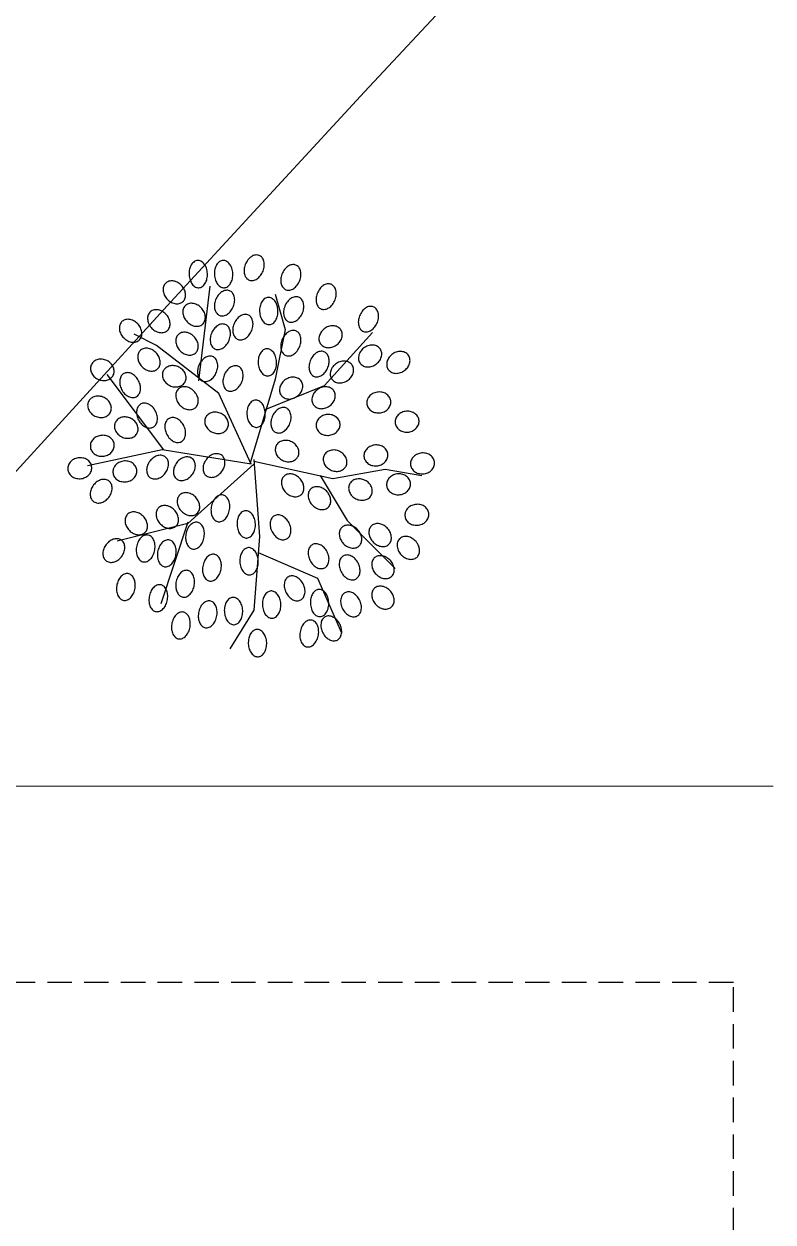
# Model space of a CAD drawing. Header units: inches. Extents: x 203 to 1065, y -1127 to 921.
# Drawn here: x 925.69 to 933.33, y 339.08 to 351.3 of the extents above; entities that cross this region are included whole.
import ezdxf

# ---------------------------------------------------------------- set-up
doc = ezdxf.new("R2010")
doc.units = ezdxf.units.IN
doc.header["$MEASUREMENT"] = 0
doc.linetypes.add('DASHED2', pattern=[0.375, 0.25, -0.125])
doc.layers.add('CURVAS', color=32, linetype='Continuous')
doc.layers.add('Vegetación', color=102, linetype='Continuous')
doc.layers.add('Limite terrenos', color=2, linetype='DASHED2', transparency=0.4)

# ---------------------------------------------------------------- blocks, each defined once
blk = doc.blocks.new('RB31')
for points in [[(-0.1644, 0.4265, 0.124565), (-0.1555, 0.4293, 0.105746), (-0.1475, 0.437, 0.086824), (-0.1428, 0.4474, 0.076963), (-0.1416, 0.4602, 0.076963), (-0.1443, 0.4728, 0.086824), (-0.1502, 0.4826, 0.105746), (-0.159, 0.4892, 0.124565), (-0.1682, 0.491, 0.124565), (-0.1772, 0.4882, 0.105746), (-0.1851, 0.4805, 0.086824), (-0.1898, 0.4701, 0.076963), (-0.191, 0.4573, 0.076963), (-0.1883, 0.4447, 0.086824), (-0.1825, 0.4349, 0.105746), (-0.1737, 0.4282, 0.124565)], [(-0.0961, 0.4265, 0.124565), (-0.0871, 0.4293, 0.105746), (-0.0792, 0.437, 0.086824), (-0.0745, 0.4474, 0.076963), (-0.0733, 0.4602, 0.076963), (-0.076, 0.4728, 0.086824), (-0.0818, 0.4826, 0.105746), (-0.0906, 0.4892, 0.124565), (-0.0999, 0.491, 0.124565), (-0.1088, 0.4882, 0.105746), (-0.1168, 0.4805, 0.086824), (-0.1215, 0.4701, 0.076963), (-0.1227, 0.4573, 0.076963), (-0.12, 0.4447, 0.086824), (-0.1141, 0.4349, 0.105746), (-0.1053, 0.4282, 0.124565)], [(-0.0332, 0.4465, 0.124565), (-0.0243, 0.4435, 0.105746), (-0.0134, 0.445, 0.086824), (-0.0035, 0.4507, 0.076963), (0.0051, 0.4604, 0.076963), (0.0103, 0.4721, 0.086824), (0.0113, 0.4835, 0.105746), (0.0081, 0.4941, 0.124565), (0.0016, 0.5009, 0.124565), (-0.0073, 0.5039, 0.105746), (-0.0182, 0.5024, 0.086824), (-0.0281, 0.4967, 0.076963), (-0.0366, 0.4871, 0.076963), (-0.0419, 0.4753, 0.086824), (-0.0429, 0.4639, 0.105746), (-0.0397, 0.4534, 0.124565)], [(0.0655, 0.4237, 0.124565), (0.0744, 0.4207, 0.105746), (0.0853, 0.4222, 0.086824), (0.0952, 0.4279, 0.076963), (0.1038, 0.4376, 0.076963), (0.109, 0.4494, 0.086824), (0.11, 0.4607, 0.105746), (0.1068, 0.4713, 0.124565), (0.1003, 0.4782, 0.124565), (0.0914, 0.4811, 0.105746), (0.0805, 0.4796, 0.086824), (0.0706, 0.4739, 0.076963), (0.0621, 0.4643, 0.076963), (0.0569, 0.4525, 0.086824), (0.0558, 0.4411, 0.105746), (0.059, 0.4306, 0.124565)], [(-0.2034, 0.3982, 0.124565), (-0.2004, 0.4072, 0.105746), (-0.2019, 0.4181, 0.086824), (-0.2076, 0.428, 0.076963), (-0.2173, 0.4365, 0.076963), (-0.229, 0.4417, 0.086824), (-0.2404, 0.4427, 0.105746), (-0.251, 0.4395, 0.124565), (-0.2578, 0.4331, 0.124565), (-0.2608, 0.4242, 0.105746), (-0.2593, 0.4132, 0.086824), (-0.2536, 0.4033, 0.076963), (-0.244, 0.3948, 0.076963), (-0.2322, 0.3896, 0.086824), (-0.2208, 0.3886, 0.105746), (-0.2103, 0.3918, 0.124565)], [(0.1604, 0.3781, 0.124565), (0.1693, 0.3752, 0.105746), (0.1802, 0.3767, 0.086824), (0.1901, 0.3824, 0.076963), (0.1987, 0.392, 0.076963), (0.2039, 0.4038, 0.086824), (0.2049, 0.4152, 0.105746), (0.2017, 0.4257, 0.124565), (0.1952, 0.4326, 0.124565), (0.1863, 0.4356, 0.105746), (0.1754, 0.4341, 0.086824), (0.1655, 0.4284, 0.076963), (0.157, 0.4187, 0.076963), (0.1518, 0.4069, 0.086824), (0.1507, 0.3956, 0.105746), (0.1539, 0.385, 0.124565)], [(-0.1129, 0.3629, 0.124565), (-0.104, 0.36, 0.105746), (-0.0931, 0.3615, 0.086824), (-0.0832, 0.3672, 0.076963), (-0.0747, 0.3768, 0.076963), (-0.0695, 0.3886, 0.086824), (-0.0684, 0.4, 0.105746), (-0.0717, 0.4105, 0.124565), (-0.0781, 0.4174, 0.124565), (-0.087, 0.4204, 0.105746), (-0.0979, 0.4189, 0.086824), (-0.1079, 0.4132, 0.076963), (-0.1164, 0.4035, 0.076963), (-0.1216, 0.3917, 0.086824), (-0.1226, 0.3804, 0.105746), (-0.1194, 0.3698, 0.124565)], [(0.0254, 0.3391, 0.124565), (0.0344, 0.342, 0.105746), (0.0423, 0.3496, 0.086824), (0.047, 0.36, 0.076963), (0.0482, 0.3728, 0.076963), (0.0455, 0.3854, 0.086824), (0.0396, 0.3952, 0.105746), (0.0308, 0.4019, 0.124565), (0.0216, 0.4037, 0.124565), (0.0126, 0.4008, 0.105746), (0.0047, 0.3932, 0.086824), (0, 0.3827, 0.076963), (-0.0012, 0.3699, 0.076963), (0.0015, 0.3573, 0.086824), (0.0074, 0.3475, 0.105746), (0.0162, 0.3409, 0.124565)], [(0.0731, 0.3478, 0.124565), (0.082, 0.3448, 0.105746), (0.0929, 0.3463, 0.086824), (0.1028, 0.352, 0.076963), (0.1113, 0.3616, 0.076963), (0.1166, 0.3734, 0.086824), (0.1176, 0.3848, 0.105746), (0.1144, 0.3953, 0.124565), (0.1079, 0.4022, 0.124565), (0.099, 0.4052, 0.105746), (0.0881, 0.4037, 0.086824), (0.0782, 0.398, 0.076963), (0.0696, 0.3883, 0.076963), (0.0644, 0.3766, 0.086824), (0.0634, 0.3652, 0.105746), (0.0666, 0.3546, 0.124565)], [(-0.2452, 0.3299, 0.124565), (-0.2422, 0.3388, 0.105746), (-0.2437, 0.3497, 0.086824), (-0.2494, 0.3596, 0.076963), (-0.259, 0.3682, 0.076963), (-0.2708, 0.3734, 0.086824), (-0.2822, 0.3744, 0.105746), (-0.2927, 0.3712, 0.124565), (-0.2996, 0.3647, 0.124565), (-0.3026, 0.3558, 0.105746), (-0.3011, 0.3449, 0.086824), (-0.2954, 0.335, 0.076963), (-0.2857, 0.3264, 0.076963), (-0.274, 0.3212, 0.086824), (-0.2626, 0.3202, 0.105746), (-0.252, 0.3234, 0.124565)], [(-0.1503, 0.3451, 0.124565), (-0.1473, 0.354, 0.105746), (-0.1488, 0.3649, 0.086824), (-0.1545, 0.3748, 0.076963), (-0.1641, 0.3833, 0.076963), (-0.1759, 0.3885, 0.086824), (-0.1873, 0.3896, 0.105746), (-0.1978, 0.3864, 0.124565), (-0.2047, 0.3799, 0.124565), (-0.2077, 0.371, 0.105746), (-0.2062, 0.3601, 0.086824), (-0.2005, 0.3502, 0.076963), (-0.1908, 0.3416, 0.076963), (-0.1791, 0.3364, 0.086824), (-0.1677, 0.3354, 0.105746), (-0.1571, 0.3386, 0.124565)], [(0.2743, 0.325, 0.124565), (0.2832, 0.322, 0.105746), (0.2941, 0.3235, 0.086824), (0.304, 0.3292, 0.076963), (0.3126, 0.3388, 0.076963), (0.3178, 0.3506, 0.086824), (0.3188, 0.362, 0.105746), (0.3156, 0.3725, 0.124565), (0.3091, 0.3794, 0.124565), (0.3002, 0.3824, 0.105746), (0.2893, 0.3809, 0.086824), (0.2794, 0.3752, 0.076963), (0.2708, 0.3655, 0.076963), (0.2656, 0.3538, 0.086824), (0.2646, 0.3424, 0.105746), (0.2678, 0.3318, 0.124565)], [(-0.3211, 0.3071, 0.124565), (-0.3181, 0.316, 0.105746), (-0.3196, 0.3269, 0.086824), (-0.3253, 0.3368, 0.076963), (-0.335, 0.3454, 0.076963), (-0.3467, 0.3506, 0.086824), (-0.3581, 0.3516, 0.105746), (-0.3687, 0.3484, 0.124565), (-0.3755, 0.3419, 0.124565), (-0.3785, 0.333, 0.105746), (-0.377, 0.3221, 0.086824), (-0.3713, 0.3122, 0.076963), (-0.3617, 0.3037, 0.076963), (-0.3499, 0.2985, 0.086824), (-0.3385, 0.2974, 0.105746), (-0.3279, 0.3006, 0.124565)], [(-0.1243, 0.2832, 0.124565), (-0.1154, 0.2802, 0.105746), (-0.1045, 0.2817, 0.086824), (-0.0946, 0.2874, 0.076963), (-0.0861, 0.2971, 0.076963), (-0.0809, 0.3088, 0.086824), (-0.0798, 0.3202, 0.105746), (-0.083, 0.3308, 0.124565), (-0.0895, 0.3376, 0.124565), (-0.0984, 0.3406, 0.105746), (-0.1093, 0.3391, 0.086824), (-0.1192, 0.3334, 0.076963), (-0.1278, 0.3238, 0.076963), (-0.133, 0.312, 0.086824), (-0.134, 0.3006, 0.105746), (-0.1308, 0.29, 0.124565)], [(-0.0636, 0.306, 0.124565), (-0.0547, 0.303, 0.105746), (-0.0437, 0.3045, 0.086824), (-0.0338, 0.3102, 0.076963), (-0.0253, 0.3198, 0.076963), (-0.0201, 0.3316, 0.086824), (-0.0191, 0.343, 0.105746), (-0.0223, 0.3536, 0.124565), (-0.0287, 0.3604, 0.124565), (-0.0377, 0.3634, 0.105746), (-0.0486, 0.3619, 0.086824), (-0.0585, 0.3562, 0.076963), (-0.067, 0.3465, 0.076963), (-0.0722, 0.3348, 0.086824), (-0.0732, 0.3234, 0.105746), (-0.07, 0.3128, 0.124565)], [(-0.1692, 0.2767, 0.124565), (-0.1663, 0.2856, 0.105746), (-0.1678, 0.2965, 0.086824), (-0.1735, 0.3065, 0.076963), (-0.1831, 0.315, 0.076963), (-0.1949, 0.3202, 0.086824), (-0.2063, 0.3212, 0.105746), (-0.2168, 0.318, 0.124565), (-0.2237, 0.3116, 0.124565), (-0.2267, 0.3026, 0.105746), (-0.2251, 0.2917, 0.086824), (-0.2195, 0.2818, 0.076963), (-0.2098, 0.2733, 0.076963), (-0.198, 0.2681, 0.086824), (-0.1867, 0.2671, 0.105746), (-0.1761, 0.2703, 0.124565)], [(0.0655, 0.268, 0.124565), (0.0744, 0.265, 0.105746), (0.0853, 0.2665, 0.086824), (0.0952, 0.2722, 0.076963), (0.1038, 0.2819, 0.076963), (0.109, 0.2936, 0.086824), (0.11, 0.305, 0.105746), (0.1068, 0.3156, 0.124565), (0.1003, 0.3224, 0.124565), (0.0914, 0.3254, 0.105746), (0.0805, 0.3239, 0.086824), (0.0706, 0.3182, 0.076963), (0.0621, 0.3086, 0.076963), (0.0569, 0.2968, 0.086824), (0.0558, 0.2854, 0.105746), (0.059, 0.2749, 0.124565)], [(0.1598, 0.2988, 0.124565), (0.1653, 0.2911, 0.105746), (0.175, 0.2859, 0.086824), (0.1864, 0.2847, 0.076963), (0.1989, 0.2875, 0.076963), (0.2101, 0.2939, 0.086824), (0.2176, 0.3026, 0.105746), (0.2212, 0.313, 0.124565), (0.22, 0.3223, 0.124565), (0.2146, 0.33, 0.105746), (0.2048, 0.3352, 0.086824), (0.1935, 0.3364, 0.076963), (0.1809, 0.3336, 0.076963), (0.1698, 0.3271, 0.086824), (0.1623, 0.3185, 0.105746), (0.1586, 0.3081, 0.124565)], [(0.2661, 0.2532, 0.124565), (0.2716, 0.2455, 0.105746), (0.2813, 0.2403, 0.086824), (0.2927, 0.2391, 0.076963), (0.3052, 0.2419, 0.076963), (0.3164, 0.2484, 0.086824), (0.3239, 0.257, 0.105746), (0.3275, 0.2674, 0.124565), (0.3263, 0.2767, 0.124565), (0.3208, 0.2844, 0.105746), (0.3111, 0.2896, 0.086824), (0.2998, 0.2908, 0.076963), (0.2872, 0.288, 0.076963), (0.2761, 0.2815, 0.086824), (0.2686, 0.2729, 0.105746), (0.2649, 0.2625, 0.124565)], [(-0.3932, 0.2239, 0.124565), (-0.3931, 0.2333, 0.105746), (-0.3979, 0.2432, 0.086824), (-0.4064, 0.2509, 0.076963), (-0.4182, 0.256, 0.076963), (-0.431, 0.2573, 0.086824), (-0.4422, 0.2548, 0.105746), (-0.4512, 0.2485, 0.124565), (-0.4557, 0.2402, 0.124565), (-0.4558, 0.2308, 0.105746), (-0.451, 0.2209, 0.086824), (-0.4425, 0.2132, 0.076963), (-0.4307, 0.2081, 0.076963), (-0.4179, 0.2068, 0.086824), (-0.4068, 0.2094, 0.105746), (-0.3977, 0.2157, 0.124565)], [(-0.2717, 0.2387, 0.124565), (-0.2688, 0.2476, 0.105746), (-0.2703, 0.2586, 0.086824), (-0.276, 0.2685, 0.076963), (-0.2856, 0.277, 0.076963), (-0.2974, 0.2822, 0.086824), (-0.3088, 0.2832, 0.105746), (-0.3193, 0.28, 0.124565), (-0.3262, 0.2736, 0.124565), (-0.3292, 0.2647, 0.105746), (-0.3276, 0.2537, 0.086824), (-0.322, 0.2438, 0.076963), (-0.3123, 0.2353, 0.076963), (-0.3005, 0.2301, 0.086824), (-0.2891, 0.2291, 0.105746), (-0.2786, 0.2323, 0.124565)], [(-0.1585, 0.2072, 0.124565), (-0.1496, 0.2043, 0.105746), (-0.1387, 0.2058, 0.086824), (-0.1287, 0.2114, 0.076963), (-0.1202, 0.2211, 0.076963), (-0.115, 0.2329, 0.086824), (-0.114, 0.2443, 0.105746), (-0.1172, 0.2548, 0.124565), (-0.1236, 0.2617, 0.124565), (-0.1326, 0.2646, 0.105746), (-0.1435, 0.2631, 0.086824), (-0.1534, 0.2574, 0.076963), (-0.1619, 0.2478, 0.076963), (-0.1671, 0.236, 0.086824), (-0.1681, 0.2246, 0.105746), (-0.1649, 0.2141, 0.124565)], [(0.0216, 0.2176, 0.124565), (0.0306, 0.2204, 0.105746), (0.0385, 0.2281, 0.086824), (0.0432, 0.2385, 0.076963), (0.0444, 0.2513, 0.076963), (0.0417, 0.2639, 0.086824), (0.0358, 0.2737, 0.105746), (0.027, 0.2803, 0.124565), (0.0178, 0.2821, 0.124565), (0.0088, 0.2793, 0.105746), (0.0009, 0.2716, 0.086824), (-0.0038, 0.2612, 0.076963), (-0.005, 0.2484, 0.076963), (-0.0023, 0.2358, 0.086824), (0.0036, 0.226, 0.105746), (0.0124, 0.2193, 0.124565)], [(0.1414, 0.2186, 0.124565), (0.1503, 0.2156, 0.105746), (0.1612, 0.2171, 0.086824), (0.1712, 0.2228, 0.076963), (0.1797, 0.2325, 0.076963), (0.1849, 0.2443, 0.086824), (0.1859, 0.2556, 0.105746), (0.1827, 0.2662, 0.124565), (0.1763, 0.2731, 0.124565), (0.1673, 0.276, 0.105746), (0.1564, 0.2745, 0.086824), (0.1465, 0.2688, 0.076963), (0.138, 0.2592, 0.076963), (0.1328, 0.2474, 0.086824), (0.1318, 0.236, 0.105746), (0.135, 0.2255, 0.124565)], [(0.342, 0.238, 0.124565), (0.3475, 0.2303, 0.105746), (0.3572, 0.2251, 0.086824), (0.3686, 0.2239, 0.076963), (0.3812, 0.2267, 0.076963), (0.3923, 0.2332, 0.086824), (0.3998, 0.2418, 0.105746), (0.4034, 0.2522, 0.124565), (0.4022, 0.2615, 0.124565), (0.3968, 0.2692, 0.105746), (0.387, 0.2744, 0.086824), (0.3757, 0.2756, 0.076963), (0.3631, 0.2728, 0.076963), (0.352, 0.2663, 0.086824), (0.3445, 0.2577, 0.105746), (0.3409, 0.2473, 0.124565)], [(-0.1996, 0.2087, 0.124565), (-0.1995, 0.2181, 0.105746), (-0.2043, 0.228, 0.086824), (-0.2128, 0.2357, 0.076963), (-0.2246, 0.2408, 0.076963), (-0.2374, 0.2421, 0.086824), (-0.2485, 0.2396, 0.105746), (-0.2576, 0.2333, 0.124565), (-0.2621, 0.225, 0.124565), (-0.2622, 0.2156, 0.105746), (-0.2574, 0.2057, 0.086824), (-0.2489, 0.198, 0.076963), (-0.2371, 0.1929, 0.076963), (-0.2243, 0.1916, 0.086824), (-0.2132, 0.1942, 0.105746), (-0.2041, 0.2005, 0.124565)], [(-0.0902, 0.1844, 0.124565), (-0.0812, 0.1815, 0.105746), (-0.0703, 0.183, 0.086824), (-0.0604, 0.1887, 0.076963), (-0.0519, 0.1983, 0.076963), (-0.0467, 0.2101, 0.086824), (-0.0457, 0.2215, 0.105746), (-0.0489, 0.232, 0.124565), (-0.0553, 0.2389, 0.124565), (-0.0642, 0.2419, 0.105746), (-0.0752, 0.2403, 0.086824), (-0.0851, 0.2347, 0.076963), (-0.0936, 0.225, 0.076963), (-0.0988, 0.2132, 0.086824), (-0.0998, 0.2018, 0.105746), (-0.0966, 0.1913, 0.124565)], [(0.1902, 0.2152, 0.124565), (0.1957, 0.2075, 0.105746), (0.2054, 0.2023, 0.086824), (0.2167, 0.2011, 0.076963), (0.2293, 0.2039, 0.076963), (0.2404, 0.2104, 0.086824), (0.248, 0.219, 0.105746), (0.2516, 0.2294, 0.124565), (0.2504, 0.2387, 0.124565), (0.2449, 0.2464, 0.105746), (0.2352, 0.2516, 0.086824), (0.2238, 0.2528, 0.076963), (0.2113, 0.25, 0.076963), (0.2001, 0.2436, 0.086824), (0.1926, 0.2349, 0.105746), (0.189, 0.2245, 0.124565)], [(-0.3292, 0.171, 0.124565), (-0.3236, 0.1786, 0.105746), (-0.3217, 0.1895, 0.086824), (-0.324, 0.2007, 0.076963), (-0.3306, 0.2117, 0.076963), (-0.3402, 0.2203, 0.086824), (-0.3507, 0.2248, 0.105746), (-0.3617, 0.225, 0.124565), (-0.3702, 0.221, 0.124565), (-0.3758, 0.2135, 0.105746), (-0.3778, 0.2026, 0.086824), (-0.3754, 0.1914, 0.076963), (-0.3689, 0.1803, 0.076963), (-0.3593, 0.1717, 0.086824), (-0.3488, 0.1673, 0.105746), (-0.3377, 0.167, 0.124565)], [(0.0535, 0.1772, 0.124565), (0.059, 0.1696, 0.105746), (0.0687, 0.1644, 0.086824), (0.0801, 0.1631, 0.076963), (0.0926, 0.1659, 0.076963), (0.1038, 0.1724, 0.086824), (0.1113, 0.181, 0.105746), (0.1149, 0.1914, 0.124565), (0.1137, 0.2008, 0.124565), (0.1083, 0.2084, 0.105746), (0.0985, 0.2136, 0.086824), (0.0872, 0.2148, 0.076963), (0.0746, 0.212, 0.076963), (0.0635, 0.2056, 0.086824), (0.056, 0.197, 0.105746), (0.0524, 0.1865, 0.124565)], [(-0.1692, 0.1476, 0.124565), (-0.1663, 0.1565, 0.105746), (-0.1678, 0.1674, 0.086824), (-0.1735, 0.1773, 0.076963), (-0.1831, 0.1858, 0.076963), (-0.1949, 0.191, 0.086824), (-0.2063, 0.1921, 0.105746), (-0.2168, 0.1889, 0.124565), (-0.2237, 0.1824, 0.124565), (-0.2267, 0.1735, 0.105746), (-0.2251, 0.1626, 0.086824), (-0.2195, 0.1527, 0.076963), (-0.2098, 0.1441, 0.076963), (-0.198, 0.1389, 0.086824), (-0.1867, 0.1379, 0.105746), (-0.1761, 0.1411, 0.124565)], [(0.1408, 0.1544, 0.124565), (0.1463, 0.1468, 0.105746), (0.156, 0.1416, 0.086824), (0.1674, 0.1403, 0.076963), (0.18, 0.1431, 0.076963), (0.1911, 0.1496, 0.086824), (0.1986, 0.1582, 0.105746), (0.2022, 0.1686, 0.124565), (0.201, 0.178, 0.124565), (0.1956, 0.1856, 0.105746), (0.1858, 0.1908, 0.086824), (0.1745, 0.1921, 0.076963), (0.1619, 0.1893, 0.076963), (0.1508, 0.1828, 0.086824), (0.1433, 0.1742, 0.105746), (0.1397, 0.1638, 0.124565)], [(0.2873, 0.1531, 0.124565), (0.2902, 0.1441, 0.105746), (0.2978, 0.1362, 0.086824), (0.3082, 0.1315, 0.076963), (0.3211, 0.1303, 0.076963), (0.3336, 0.133, 0.086824), (0.3435, 0.1388, 0.105746), (0.3501, 0.1476, 0.124565), (0.3519, 0.1569, 0.124565), (0.349, 0.1658, 0.105746), (0.3414, 0.1738, 0.086824), (0.331, 0.1785, 0.076963), (0.3182, 0.1797, 0.076963), (0.3056, 0.177, 0.086824), (0.2958, 0.1711, 0.105746), (0.2891, 0.1623, 0.124565)], [(-0.4008, 0.1365, 0.124565), (-0.4007, 0.146, 0.105746), (-0.4055, 0.1559, 0.086824), (-0.414, 0.1636, 0.076963), (-0.4258, 0.1687, 0.076963), (-0.4386, 0.17, 0.086824), (-0.4497, 0.1674, 0.105746), (-0.4588, 0.1611, 0.124565), (-0.4633, 0.1529, 0.124565), (-0.4634, 0.1435, 0.105746), (-0.4586, 0.1335, 0.086824), (-0.4501, 0.1259, 0.076963), (-0.4383, 0.1208, 0.076963), (-0.4255, 0.1194, 0.086824), (-0.4144, 0.122, 0.105746), (-0.4053, 0.1283, 0.124565)], [(-0.2837, 0.0989, 0.124565), (-0.2781, 0.1064, 0.105746), (-0.2761, 0.1173, 0.086824), (-0.2785, 0.1285, 0.076963), (-0.285, 0.1396, 0.076963), (-0.2946, 0.1482, 0.086824), (-0.3051, 0.1526, 0.105746), (-0.3162, 0.1529, 0.124565), (-0.3247, 0.1489, 0.124565), (-0.3303, 0.1413, 0.105746), (-0.3322, 0.1304, 0.086824), (-0.3299, 0.1192, 0.076963), (-0.3233, 0.1082, 0.076963), (-0.3137, 0.0996, 0.086824), (-0.3032, 0.0951, 0.105746), (-0.2922, 0.0949, 0.124565)], [(-0.0088, 0.096, 0.124565), (0.0002, 0.0989, 0.105746), (0.0081, 0.1065, 0.086824), (0.0128, 0.1169, 0.076963), (0.014, 0.1298, 0.076963), (0.0113, 0.1423, 0.086824), (0.0055, 0.1522, 0.105746), (-0.0033, 0.1588, 0.124565), (-0.0126, 0.1606, 0.124565), (-0.0215, 0.1577, 0.105746), (-0.0295, 0.1501, 0.086824), (-0.0342, 0.1397, 0.076963), (-0.0354, 0.1269, 0.076963), (-0.0327, 0.1143, 0.086824), (-0.0268, 0.1045, 0.105746), (-0.018, 0.0978, 0.124565)], [(0.0389, 0.0857, 0.124565), (0.0478, 0.0827, 0.105746), (0.0588, 0.0842, 0.086824), (0.0687, 0.0899, 0.076963), (0.0772, 0.0996, 0.076963), (0.0824, 0.1113, 0.086824), (0.0834, 0.1227, 0.105746), (0.0802, 0.1333, 0.124565), (0.0738, 0.1401, 0.124565), (0.0648, 0.1431, 0.105746), (0.0539, 0.1416, 0.086824), (0.044, 0.1359, 0.076963), (0.0355, 0.1263, 0.076963), (0.0303, 0.1145, 0.086824), (0.0293, 0.1031, 0.105746), (0.0325, 0.0925, 0.124565)], [(-0.3287, 0.0872, 0.124565), (-0.3286, 0.0966, 0.105746), (-0.3334, 0.1065, 0.086824), (-0.3419, 0.1142, 0.076963), (-0.3537, 0.1193, 0.076963), (-0.3665, 0.1206, 0.086824), (-0.3776, 0.1181, 0.105746), (-0.3867, 0.1117, 0.124565), (-0.3912, 0.1035, 0.124565), (-0.3913, 0.0941, 0.105746), (-0.3865, 0.0842, 0.086824), (-0.378, 0.0765, 0.076963), (-0.3662, 0.0714, 0.076963), (-0.3534, 0.0701, 0.086824), (-0.3422, 0.0726, 0.105746), (-0.3332, 0.0789, 0.124565)], [(-0.2077, 0.0647, 0.124565), (-0.2022, 0.0723, 0.105746), (-0.2002, 0.0831, 0.086824), (-0.2026, 0.0943, 0.076963), (-0.2091, 0.1054, 0.076963), (-0.2187, 0.114, 0.086824), (-0.2292, 0.1185, 0.105746), (-0.2402, 0.1187, 0.124565), (-0.2487, 0.1147, 0.124565), (-0.2543, 0.1071, 0.105746), (-0.2563, 0.0962, 0.086824), (-0.2539, 0.0851, 0.076963), (-0.2474, 0.074, 0.076963), (-0.2378, 0.0654, 0.086824), (-0.2273, 0.0609, 0.105746), (-0.2163, 0.0607, 0.124565)], [(-0.0857, 0.0986, 0.124565), (-0.0856, 0.108, 0.105746), (-0.0904, 0.1179, 0.086824), (-0.0989, 0.1256, 0.076963), (-0.1107, 0.1307, 0.076963), (-0.1235, 0.132, 0.086824), (-0.1347, 0.1294, 0.105746), (-0.1437, 0.1231, 0.124565), (-0.1482, 0.1149, 0.124565), (-0.1483, 0.1055, 0.105746), (-0.1435, 0.0956, 0.086824), (-0.135, 0.0879, 0.076963), (-0.1232, 0.0828, 0.076963), (-0.1104, 0.0815, 0.086824), (-0.0993, 0.084, 0.105746), (-0.0902, 0.0903, 0.124565)], [(0.1507, 0.0999, 0.124565), (0.1535, 0.0909, 0.105746), (0.1612, 0.083, 0.086824), (0.1716, 0.0783, 0.076963), (0.1844, 0.0771, 0.076963), (0.197, 0.0798, 0.086824), (0.2068, 0.0857, 0.105746), (0.2134, 0.0945, 0.124565), (0.2152, 0.1037, 0.124565), (0.2124, 0.1127, 0.105746), (0.2047, 0.1206, 0.086824), (0.1943, 0.1253, 0.076963), (0.1815, 0.1265, 0.076963), (0.1689, 0.1238, 0.086824), (0.1591, 0.1179, 0.105746), (0.1524, 0.1091, 0.124565)], [(0.3633, 0.1075, 0.124565), (0.3661, 0.0985, 0.105746), (0.3737, 0.0906, 0.086824), (0.3842, 0.0859, 0.076963), (0.397, 0.0847, 0.076963), (0.4096, 0.0874, 0.086824), (0.4194, 0.0933, 0.105746), (0.426, 0.1021, 0.124565), (0.4278, 0.1113, 0.124565), (0.425, 0.1203, 0.105746), (0.4173, 0.1282, 0.086824), (0.4069, 0.1329, 0.076963), (0.3941, 0.1341, 0.076963), (0.3815, 0.1314, 0.086824), (0.3717, 0.1255, 0.105746), (0.365, 0.1167, 0.124565)], [(-0.3922, 0.0543, 0.124565), (-0.395, 0.0633, 0.105746), (-0.4027, 0.0712, 0.086824), (-0.4131, 0.0759, 0.076963), (-0.4259, 0.0771, 0.076963), (-0.4385, 0.0744, 0.086824), (-0.4483, 0.0686, 0.105746), (-0.455, 0.0598, 0.124565), (-0.4567, 0.0505, 0.124565), (-0.4539, 0.0416, 0.105746), (-0.4462, 0.0336, 0.086824), (-0.4358, 0.0289, 0.076963), (-0.423, 0.0277, 0.076963), (-0.4104, 0.0304, 0.086824), (-0.4006, 0.0363, 0.105746), (-0.394, 0.0451, 0.124565)], [(0.0416, 0.0481, 0.124565), (0.0415, 0.0387, 0.105746), (0.0463, 0.0287, 0.086824), (0.0548, 0.0211, 0.076963), (0.0666, 0.0159, 0.076963), (0.0794, 0.0146, 0.086824), (0.0906, 0.0172, 0.105746), (0.0996, 0.0235, 0.124565), (0.1041, 0.0317, 0.124565), (0.1042, 0.0411, 0.105746), (0.0994, 0.0511, 0.086824), (0.0909, 0.0587, 0.076963), (0.0791, 0.0639, 0.076963), (0.0663, 0.0652, 0.086824), (0.0552, 0.0626, 0.105746), (0.0461, 0.0563, 0.124565)], [(-0.2507, 0.0224, 0.124565), (-0.2583, 0.028, 0.105746), (-0.2692, 0.0299, 0.086824), (-0.2804, 0.0276, 0.076963), (-0.2914, 0.0211, 0.076963), (-0.3, 0.0115, 0.086824), (-0.3045, 0.0009, 0.105746), (-0.3047, -0.0101, 0.124565), (-0.3007, -0.0186, 0.124565), (-0.2932, -0.0242, 0.105746), (-0.2823, -0.0261, 0.086824), (-0.2711, -0.0238, 0.076963), (-0.26, -0.0172, 0.076963), (-0.2514, -0.0076, 0.086824), (-0.247, 0.0029, 0.105746), (-0.2467, 0.0139, 0.124565)], [(-0.0989, 0.0262, 0.124565), (-0.1065, 0.0318, 0.105746), (-0.1173, 0.0337, 0.086824), (-0.1285, 0.0314, 0.076963), (-0.1396, 0.0249, 0.076963), (-0.1482, 0.0153, 0.086824), (-0.1527, 0.0047, 0.105746), (-0.1529, -0.0063, 0.124565), (-0.1489, -0.0148, 0.124565), (-0.1413, -0.0204, 0.105746), (-0.1305, -0.0223, 0.086824), (-0.1193, -0.02, 0.076963), (-0.1082, -0.0134, 0.076963), (-0.0996, -0.0038, 0.086824), (-0.0951, 0.0067, 0.105746), (-0.0949, 0.0177, 0.124565)], [(0.1707, 0.0253, 0.124565), (0.1706, 0.0159, 0.105746), (0.1754, 0.0059, 0.086824), (0.1839, -0.0017, 0.076963), (0.1957, -0.0068, 0.076963), (0.2085, -0.0082, 0.086824), (0.2196, -0.0056, 0.105746), (0.2287, 0.0007, 0.124565), (0.2332, 0.0089, 0.124565), (0.2333, 0.0184, 0.105746), (0.2285, 0.0283, 0.086824), (0.22, 0.0359, 0.076963), (0.2082, 0.0411, 0.076963), (0.1954, 0.0424, 0.086824), (0.1842, 0.0398, 0.105746), (0.1752, 0.0335, 0.124565)], [(0.2797, 0.0277, 0.124565), (0.2826, 0.0188, 0.105746), (0.2902, 0.0108, 0.086824), (0.3007, 0.0061, 0.076963), (0.3135, 0.0049, 0.076963), (0.3261, 0.0076, 0.086824), (0.3359, 0.0135, 0.105746), (0.3425, 0.0223, 0.124565), (0.3443, 0.0315, 0.124565), (0.3414, 0.0405, 0.105746), (0.3338, 0.0485, 0.086824), (0.3234, 0.0531, 0.076963), (0.3106, 0.0544, 0.076963), (0.298, 0.0516, 0.086824), (0.2882, 0.0458, 0.105746), (0.2815, 0.037, 0.124565)], [(0.405, 0.0087, 0.124565), (0.4079, -0.0002, 0.105746), (0.4155, -0.0082, 0.086824), (0.4259, -0.0129, 0.076963), (0.4387, -0.0141, 0.076963), (0.4513, -0.0114, 0.086824), (0.4611, -0.0055, 0.105746), (0.4678, 0.0033, 0.124565), (0.4696, 0.0125, 0.124565), (0.4667, 0.0215, 0.105746), (0.4591, 0.0295, 0.086824), (0.4487, 0.0341, 0.076963), (0.4358, 0.0354, 0.076963), (0.4233, 0.0327, 0.086824), (0.4134, 0.0268, 0.105746), (0.4068, 0.018, 0.124565)], [(-0.4529, 0.0012, 0.124565), (-0.4558, 0.0101, 0.105746), (-0.4634, 0.0181, 0.086824), (-0.4738, 0.0228, 0.076963), (-0.4866, 0.024, 0.076963), (-0.4992, 0.0213, 0.086824), (-0.509, 0.0154, 0.105746), (-0.5157, 0.0066, 0.124565), (-0.5175, -0.0026, 0.124565), (-0.5146, -0.0116, 0.105746), (-0.507, -0.0196, 0.086824), (-0.4966, -0.0242, 0.076963), (-0.4837, -0.0255, 0.076963), (-0.4712, -0.0228, 0.086824), (-0.4613, -0.0169, 0.105746), (-0.4547, -0.0081, 0.124565)], [(-0.3314, -0.0064, 0.124565), (-0.3343, 0.0025, 0.105746), (-0.3419, 0.0105, 0.086824), (-0.3524, 0.0152, 0.076963), (-0.3652, 0.0164, 0.076963), (-0.3778, 0.0137, 0.086824), (-0.3876, 0.0078, 0.105746), (-0.3942, -0.001, 0.124565), (-0.396, -0.0102, 0.124565), (-0.3931, -0.0192, 0.105746), (-0.3855, -0.0272, 0.086824), (-0.3751, -0.0318, 0.076963), (-0.3623, -0.0331, 0.076963), (-0.3497, -0.0303, 0.086824), (-0.3399, -0.0245, 0.105746), (-0.3332, -0.0157, 0.124565)], [(-0.1786, 0.0186, 0.124565), (-0.1862, 0.0242, 0.105746), (-0.197, 0.0261, 0.086824), (-0.2082, 0.0238, 0.076963), (-0.2193, 0.0173, 0.076963), (-0.2279, 0.0077, 0.086824), (-0.2324, -0.0028, 0.105746), (-0.2326, -0.0139, 0.124565), (-0.2286, -0.0224, 0.124565), (-0.221, -0.028, 0.105746), (-0.2102, -0.0299, 0.086824), (-0.199, -0.0276, 0.076963), (-0.1879, -0.021, 0.076963), (-0.1793, -0.0114, 0.086824), (-0.1748, -0.0009, 0.105746), (-0.1746, 0.0101, 0.124565)], [(-0.4026, -0.0346, 0.124565), (-0.4102, -0.029, 0.105746), (-0.421, -0.027, 0.086824), (-0.4322, -0.0294, 0.076963), (-0.4433, -0.0359, 0.076963), (-0.4519, -0.0455, 0.086824), (-0.4564, -0.056, 0.105746), (-0.4566, -0.0671, 0.124565), (-0.4526, -0.0756, 0.124565), (-0.445, -0.0811, 0.105746), (-0.4342, -0.0831, 0.086824), (-0.423, -0.0807, 0.076963), (-0.4119, -0.0742, 0.076963), (-0.4033, -0.0646, 0.086824), (-0.3988, -0.0541, 0.105746), (-0.3986, -0.0431, 0.124565)], [(0.0606, -0.0237, 0.124565), (0.0576, -0.0326, 0.105746), (0.0591, -0.0436, 0.086824), (0.0648, -0.0535, 0.076963), (0.0745, -0.062, 0.076963), (0.0862, -0.0672, 0.086824), (0.0976, -0.0682, 0.105746), (0.1082, -0.065, 0.124565), (0.115, -0.0586, 0.124565), (0.118, -0.0497, 0.105746), (0.1165, -0.0387, 0.086824), (0.1108, -0.0288, 0.076963), (0.1012, -0.0203, 0.076963), (0.0894, -0.0151, 0.086824), (0.078, -0.0141, 0.105746), (0.0675, -0.0173, 0.124565)], [(0.239, -0.0431, 0.124565), (0.2389, -0.0525, 0.105746), (0.2437, -0.0624, 0.086824), (0.2522, -0.0701, 0.076963), (0.264, -0.0752, 0.076963), (0.2768, -0.0765, 0.086824), (0.288, -0.074, 0.105746), (0.297, -0.0677, 0.124565), (0.3015, -0.0594, 0.124565), (0.3016, -0.05, 0.105746), (0.2968, -0.0401, 0.086824), (0.2883, -0.0324, 0.076963), (0.2765, -0.0273, 0.076963), (0.2637, -0.026, 0.086824), (0.2526, -0.0285, 0.105746), (0.2435, -0.0349, 0.124565)], [(0.3405, -0.0406, 0.124565), (0.3433, -0.0496, 0.105746), (0.351, -0.0575, 0.086824), (0.3614, -0.0622, 0.076963), (0.3742, -0.0634, 0.076963), (0.3868, -0.0607, 0.086824), (0.3966, -0.0549, 0.105746), (0.4033, -0.0461, 0.124565), (0.405, -0.0368, 0.124565), (0.4022, -0.0279, 0.105746), (0.3945, -0.0199, 0.086824), (0.3841, -0.0152, 0.076963), (0.3713, -0.014, 0.076963), (0.3587, -0.0167, 0.086824), (0.3489, -0.0226, 0.105746), (0.3423, -0.0314, 0.124565)], [(0.1327, -0.0541, 0.124565), (0.1297, -0.063, 0.105746), (0.1313, -0.074, 0.086824), (0.1369, -0.0839, 0.076963), (0.1466, -0.0924, 0.076963), (0.1584, -0.0976, 0.086824), (0.1698, -0.0986, 0.105746), (0.1803, -0.0954, 0.124565), (0.1872, -0.089, 0.124565), (0.1901, -0.08, 0.105746), (0.1886, -0.0691, 0.086824), (0.1829, -0.0592, 0.076963), (0.1733, -0.0507, 0.076963), (0.1615, -0.0455, 0.086824), (0.1501, -0.0445, 0.105746), (0.1396, -0.0477, 0.124565)], [(-0.1654, -0.1031, 0.124565), (-0.1625, -0.0942, 0.105746), (-0.164, -0.0833, 0.086824), (-0.1697, -0.0734, 0.076963), (-0.1793, -0.0648, 0.076963), (-0.1911, -0.0596, 0.086824), (-0.2025, -0.0586, 0.105746), (-0.213, -0.0618, 0.124565), (-0.2199, -0.0683, 0.124565), (-0.2229, -0.0772, 0.105746), (-0.2214, -0.0881, 0.086824), (-0.2157, -0.098, 0.076963), (-0.206, -0.1065, 0.076963), (-0.1942, -0.1117, 0.086824), (-0.1829, -0.1128, 0.105746), (-0.1723, -0.1095, 0.124565)], [(-0.0986, -0.0644, 0.124565), (-0.108, -0.0643, 0.105746), (-0.1179, -0.0691, 0.086824), (-0.1256, -0.0776, 0.076963), (-0.1307, -0.0894, 0.076963), (-0.132, -0.1022, 0.086824), (-0.1294, -0.1133, 0.105746), (-0.1231, -0.1224, 0.124565), (-0.1149, -0.1269, 0.124565), (-0.1055, -0.127, 0.105746), (-0.0956, -0.1222, 0.086824), (-0.0879, -0.1137, 0.076963), (-0.0828, -0.1019, 0.076963), (-0.0815, -0.0891, 0.086824), (-0.084, -0.0779, 0.105746), (-0.0903, -0.0689, 0.124565)], [(-0.3059, -0.1487, 0.124565), (-0.3029, -0.1398, 0.105746), (-0.3044, -0.1288, 0.086824), (-0.3101, -0.1189, 0.076963), (-0.3198, -0.1104, 0.076963), (-0.3315, -0.1052, 0.086824), (-0.3429, -0.1042, 0.105746), (-0.3535, -0.1074, 0.124565), (-0.3603, -0.1138, 0.124565), (-0.3633, -0.1228, 0.105746), (-0.3618, -0.1337, 0.086824), (-0.3561, -0.1436, 0.076963), (-0.3465, -0.1521, 0.076963), (-0.3347, -0.1573, 0.086824), (-0.3233, -0.1583, 0.105746), (-0.3128, -0.1551, 0.124565)], [(-0.2224, -0.1335, 0.124565), (-0.2194, -0.1246, 0.105746), (-0.2209, -0.1136, 0.086824), (-0.2266, -0.1037, 0.076963), (-0.2363, -0.0952, 0.076963), (-0.248, -0.09, 0.086824), (-0.2594, -0.089, 0.105746), (-0.27, -0.0922, 0.124565), (-0.2768, -0.0986, 0.124565), (-0.2798, -0.1076, 0.105746), (-0.2783, -0.1185, 0.086824), (-0.2726, -0.1284, 0.076963), (-0.263, -0.1369, 0.076963), (-0.2512, -0.1421, 0.086824), (-0.2398, -0.1431, 0.105746), (-0.2292, -0.1399, 0.124565)], [(-0.0391, -0.1013, 0.124565), (-0.0481, -0.1042, 0.105746), (-0.0561, -0.1118, 0.086824), (-0.0607, -0.1222, 0.076963), (-0.0619, -0.1351, 0.076963), (-0.0592, -0.1476, 0.086824), (-0.0534, -0.1574, 0.105746), (-0.0446, -0.1641, 0.124565), (-0.0353, -0.1659, 0.124565), (-0.0264, -0.163, 0.105746), (-0.0184, -0.1554, 0.086824), (-0.0137, -0.145, 0.076963), (-0.0125, -0.1321, 0.076963), (-0.0152, -0.1196, 0.086824), (-0.0211, -0.1098, 0.105746), (-0.0299, -0.1031, 0.124565)], [(0.0346, -0.1156, 0.124565), (0.029, -0.1231, 0.105746), (0.027, -0.134, 0.086824), (0.0294, -0.1452, 0.076963), (0.0359, -0.1563, 0.076963), (0.0455, -0.1648, 0.086824), (0.056, -0.1693, 0.105746), (0.0671, -0.1695, 0.124565), (0.0756, -0.1655, 0.124565), (0.0812, -0.158, 0.105746), (0.0831, -0.1471, 0.086824), (0.0808, -0.1359, 0.076963), (0.0742, -0.1248, 0.076963), (0.0646, -0.1163, 0.086824), (0.0541, -0.1118, 0.105746), (0.0431, -0.1116, 0.124565)], [(0.3898, -0.1128, 0.124565), (0.3927, -0.1218, 0.105746), (0.4003, -0.1297, 0.086824), (0.4107, -0.1344, 0.076963), (0.4236, -0.1356, 0.076963), (0.4361, -0.1329, 0.086824), (0.446, -0.127, 0.105746), (0.4526, -0.1182, 0.124565), (0.4544, -0.109, 0.124565), (0.4515, -0.1, 0.105746), (0.4439, -0.0921, 0.086824), (0.4335, -0.0874, 0.076963), (0.4207, -0.0862, 0.076963), (0.4081, -0.0889, 0.086824), (0.3983, -0.0948, 0.105746), (0.3916, -0.1036, 0.124565)], [(-0.1669, -0.1289, 0.124565), (-0.1763, -0.1289, 0.105746), (-0.1862, -0.1337, 0.086824), (-0.1939, -0.1421, 0.076963), (-0.199, -0.1539, 0.076963), (-0.2003, -0.1667, 0.086824), (-0.1978, -0.1779, 0.105746), (-0.1915, -0.1869, 0.124565), (-0.1832, -0.1915, 0.124565), (-0.1738, -0.1915, 0.105746), (-0.1639, -0.1867, 0.086824), (-0.1562, -0.1783, 0.076963), (-0.1511, -0.1665, 0.076963), (-0.1498, -0.1536, 0.086824), (-0.1523, -0.1425, 0.105746), (-0.1586, -0.1335, 0.124565)], [(0.2162, -0.1453, 0.124565), (0.2133, -0.1542, 0.105746), (0.2148, -0.1651, 0.086824), (0.2205, -0.175, 0.076963), (0.2301, -0.1835, 0.076963), (0.2419, -0.1887, 0.086824), (0.2533, -0.1898, 0.105746), (0.2638, -0.1866, 0.124565), (0.2707, -0.1801, 0.124565), (0.2737, -0.1712, 0.105746), (0.2722, -0.1603, 0.086824), (0.2665, -0.1504, 0.076963), (0.2568, -0.1418, 0.076963), (0.245, -0.1366, 0.086824), (0.2337, -0.1356, 0.105746), (0.2231, -0.1388, 0.124565)], [(0.296, -0.1415, 0.124565), (0.293, -0.1504, 0.105746), (0.2945, -0.1613, 0.086824), (0.3002, -0.1712, 0.076963), (0.3098, -0.1797, 0.076963), (0.3216, -0.1849, 0.086824), (0.333, -0.186, 0.105746), (0.3435, -0.1828, 0.124565), (0.3504, -0.1763, 0.124565), (0.3534, -0.1674, 0.105746), (0.3519, -0.1565, 0.086824), (0.3462, -0.1466, 0.076963), (0.3365, -0.138, 0.076963), (0.3248, -0.1328, 0.086824), (0.3134, -0.1318, 0.105746), (0.3028, -0.135, 0.124565)], [(-0.3684, -0.1751, 0.124565), (-0.376, -0.1695, 0.105746), (-0.3869, -0.1676, 0.086824), (-0.398, -0.1699, 0.076963), (-0.4091, -0.1764, 0.076963), (-0.4177, -0.186, 0.086824), (-0.4222, -0.1966, 0.105746), (-0.4224, -0.2076, 0.124565), (-0.4184, -0.2161, 0.124565), (-0.4108, -0.2217, 0.105746), (-0.4, -0.2236, 0.086824), (-0.3888, -0.2213, 0.076963), (-0.3777, -0.2147, 0.076963), (-0.3691, -0.2051, 0.086824), (-0.3646, -0.1946, 0.105746), (-0.3644, -0.1836, 0.124565)], [(-0.2998, -0.1593, 0.124565), (-0.3092, -0.1592, 0.105746), (-0.3191, -0.164, 0.086824), (-0.3268, -0.1725, 0.076963), (-0.3319, -0.1843, 0.076963), (-0.3332, -0.1971, 0.086824), (-0.3306, -0.2083, 0.105746), (-0.3243, -0.2173, 0.124565), (-0.3161, -0.2219, 0.124565), (-0.3067, -0.2219, 0.105746), (-0.2968, -0.2171, 0.086824), (-0.2891, -0.2086, 0.076963), (-0.284, -0.1968, 0.076963), (-0.2827, -0.184, 0.086824), (-0.2852, -0.1729, 0.105746), (-0.2915, -0.1638, 0.124565)], [(-0.2428, -0.1707, 0.124565), (-0.2522, -0.1706, 0.105746), (-0.2621, -0.1754, 0.086824), (-0.2698, -0.1839, 0.076963), (-0.2749, -0.1957, 0.076963), (-0.2762, -0.2085, 0.086824), (-0.2737, -0.2197, 0.105746), (-0.2674, -0.2287, 0.124565), (-0.2591, -0.2333, 0.124565), (-0.2497, -0.2333, 0.105746), (-0.2398, -0.2285, 0.086824), (-0.2321, -0.22, 0.076963), (-0.227, -0.2082, 0.076963), (-0.2257, -0.1954, 0.086824), (-0.2283, -0.1843, 0.105746), (-0.2346, -0.1752, 0.124565)], [(0.3719, -0.1718, 0.124565), (0.3689, -0.1808, 0.105746), (0.3704, -0.1917, 0.086824), (0.3761, -0.2016, 0.076963), (0.3858, -0.2101, 0.076963), (0.3975, -0.2153, 0.086824), (0.4089, -0.2163, 0.105746), (0.4195, -0.2131, 0.124565), (0.4263, -0.2067, 0.124565), (0.4293, -0.1978, 0.105746), (0.4278, -0.1869, 0.086824), (0.4221, -0.1769, 0.076963), (0.4125, -0.1684, 0.076963), (0.4007, -0.1632, 0.086824), (0.3893, -0.1622, 0.105746), (0.3787, -0.1654, 0.124565)], [(-0.0315, -0.1887, 0.124565), (-0.0405, -0.1915, 0.105746), (-0.0485, -0.1992, 0.086824), (-0.0531, -0.2096, 0.076963), (-0.0544, -0.2224, 0.076963), (-0.0516, -0.235, 0.086824), (-0.0458, -0.2448, 0.105746), (-0.037, -0.2515, 0.124565), (-0.0277, -0.2532, 0.124565), (-0.0188, -0.2504, 0.105746), (-0.0108, -0.2427, 0.086824), (-0.0061, -0.2323, 0.076963), (-0.0049, -0.2195, 0.076963), (-0.0076, -0.2069, 0.086824), (-0.0135, -0.1971, 0.105746), (-0.0223, -0.1905, 0.124565)], [(0.1371, -0.1839, 0.124565), (0.1315, -0.1915, 0.105746), (0.1295, -0.2024, 0.086824), (0.1319, -0.2135, 0.076963), (0.1384, -0.2246, 0.076963), (0.148, -0.2332, 0.086824), (0.1585, -0.2377, 0.105746), (0.1696, -0.2379, 0.124565), (0.1781, -0.2339, 0.124565), (0.1836, -0.2263, 0.105746), (0.1856, -0.2155, 0.086824), (0.1832, -0.2043, 0.076963), (0.1767, -0.1932, 0.076963), (0.1671, -0.1846, 0.086824), (0.1566, -0.1801, 0.105746), (0.1456, -0.1799, 0.124565)], [(-0.1213, -0.2049, 0.124565), (-0.1307, -0.2048, 0.105746), (-0.1407, -0.2096, 0.086824), (-0.1483, -0.2181, 0.076963), (-0.1535, -0.2299, 0.076963), (-0.1548, -0.2427, 0.086824), (-0.1522, -0.2539, 0.105746), (-0.1459, -0.2629, 0.124565), (-0.1377, -0.2674, 0.124565), (-0.1283, -0.2675, 0.105746), (-0.1183, -0.2627, 0.086824), (-0.1107, -0.2542, 0.076963), (-0.1055, -0.2424, 0.076963), (-0.1042, -0.2296, 0.086824), (-0.1068, -0.2185, 0.105746), (-0.1131, -0.2094, 0.124565)], [(0.2206, -0.2105, 0.124565), (0.215, -0.2181, 0.105746), (0.213, -0.2289, 0.086824), (0.2154, -0.2401, 0.076963), (0.2219, -0.2512, 0.076963), (0.2315, -0.2598, 0.086824), (0.242, -0.2643, 0.105746), (0.2531, -0.2645, 0.124565), (0.2616, -0.2605, 0.124565), (0.2672, -0.2529, 0.105746), (0.2691, -0.2421, 0.086824), (0.2668, -0.2309, 0.076963), (0.2602, -0.2198, 0.076963), (0.2506, -0.2112, 0.086824), (0.2401, -0.2067, 0.105746), (0.2291, -0.2065, 0.124565)], [(0.3036, -0.2174, 0.124565), (0.3006, -0.2263, 0.105746), (0.3021, -0.2373, 0.086824), (0.3078, -0.2472, 0.076963), (0.3174, -0.2557, 0.076963), (0.3292, -0.2609, 0.086824), (0.3406, -0.2619, 0.105746), (0.3511, -0.2587, 0.124565), (0.358, -0.2523, 0.124565), (0.361, -0.2434, 0.105746), (0.3595, -0.2324, 0.086824), (0.3538, -0.2225, 0.076963), (0.3441, -0.214, 0.076963), (0.3324, -0.2088, 0.086824), (0.321, -0.2078, 0.105746), (0.3104, -0.211, 0.124565)], [(-0.3529, -0.2505, 0.124565), (-0.3623, -0.2504, 0.105746), (-0.3722, -0.2552, 0.086824), (-0.3799, -0.2637, 0.076963), (-0.385, -0.2755, 0.076963), (-0.3863, -0.2883, 0.086824), (-0.3838, -0.2994, 0.105746), (-0.3775, -0.3085, 0.124565), (-0.3692, -0.313, 0.124565), (-0.3598, -0.3131, 0.105746), (-0.3499, -0.3083, 0.086824), (-0.3422, -0.2998, 0.076963), (-0.3371, -0.288, 0.076963), (-0.3358, -0.2752, 0.086824), (-0.3384, -0.264, 0.105746), (-0.3447, -0.255, 0.124565)], [(-0.1935, -0.2429, 0.124565), (-0.2029, -0.2428, 0.105746), (-0.2128, -0.2476, 0.086824), (-0.2205, -0.2561, 0.076963), (-0.2256, -0.2679, 0.076963), (-0.2269, -0.2807, 0.086824), (-0.2243, -0.2918, 0.105746), (-0.218, -0.3009, 0.124565), (-0.2098, -0.3054, 0.124565), (-0.2004, -0.3055, 0.105746), (-0.1905, -0.3007, 0.086824), (-0.1828, -0.2922, 0.076963), (-0.1777, -0.2804, 0.076963), (-0.1764, -0.2676, 0.086824), (-0.1789, -0.2564, 0.105746), (-0.1852, -0.2474, 0.124565)], [(-0.2656, -0.277, 0.124565), (-0.275, -0.277, 0.105746), (-0.2849, -0.2818, 0.086824), (-0.2926, -0.2903, 0.076963), (-0.2977, -0.3021, 0.076963), (-0.299, -0.3149, 0.086824), (-0.2965, -0.326, 0.105746), (-0.2902, -0.3351, 0.124565), (-0.2819, -0.3396, 0.124565), (-0.2725, -0.3397, 0.105746), (-0.2626, -0.3349, 0.086824), (-0.2549, -0.3264, 0.076963), (-0.2498, -0.3146, 0.076963), (-0.2485, -0.3018, 0.086824), (-0.251, -0.2906, 0.105746), (-0.2574, -0.2816, 0.124565)], [(0.0725, -0.2599, 0.124565), (0.0669, -0.2675, 0.105746), (0.065, -0.2783, 0.086824), (0.0673, -0.2895, 0.076963), (0.0739, -0.3006, 0.076963), (0.0835, -0.3092, 0.086824), (0.094, -0.3137, 0.105746), (0.105, -0.3139, 0.124565), (0.1135, -0.3099, 0.124565), (0.1191, -0.3023, 0.105746), (0.1211, -0.2914, 0.086824), (0.1187, -0.2803, 0.076963), (0.1122, -0.2692, 0.076963), (0.1026, -0.2606, 0.086824), (0.0921, -0.2561, 0.105746), (0.081, -0.2559, 0.124565)], [(0.3036, -0.2896, 0.124565), (0.3006, -0.2985, 0.105746), (0.3021, -0.3094, 0.086824), (0.3078, -0.3193, 0.076963), (0.3174, -0.3279, 0.076963), (0.3292, -0.3331, 0.086824), (0.3406, -0.3341, 0.105746), (0.3511, -0.3309, 0.124565), (0.358, -0.3244, 0.124565), (0.361, -0.3155, 0.105746), (0.3595, -0.3046, 0.086824), (0.3538, -0.2947, 0.076963), (0.3441, -0.2862, 0.076963), (0.3324, -0.281, 0.086824), (0.321, -0.2799, 0.105746), (0.3104, -0.2832, 0.124565)], [(-0.0733, -0.3064, 0.124565), (-0.0823, -0.3093, 0.105746), (-0.0902, -0.3169, 0.086824), (-0.0949, -0.3273, 0.076963), (-0.0961, -0.3402, 0.076963), (-0.0934, -0.3527, 0.086824), (-0.0875, -0.3625, 0.105746), (-0.0787, -0.3692, 0.124565), (-0.0695, -0.371, 0.124565), (-0.0605, -0.3681, 0.105746), (-0.0526, -0.3605, 0.086824), (-0.0479, -0.3501, 0.076963), (-0.0467, -0.3372, 0.076963), (-0.0494, -0.3247, 0.086824), (-0.0553, -0.3149, 0.105746), (-0.0641, -0.3082, 0.124565)], [(0.0292, -0.2912, 0.124565), (0.0202, -0.2941, 0.105746), (0.0123, -0.3017, 0.086824), (0.0076, -0.3121, 0.076963), (0.0064, -0.325, 0.076963), (0.0091, -0.3375, 0.086824), (0.015, -0.3474, 0.105746), (0.0238, -0.354, 0.124565), (0.033, -0.3558, 0.124565), (0.042, -0.3529, 0.105746), (0.0499, -0.3453, 0.086824), (0.0546, -0.3349, 0.076963), (0.0558, -0.3221, 0.076963), (0.0531, -0.3095, 0.086824), (0.0472, -0.2997, 0.105746), (0.0384, -0.293, 0.124565)], [(0.1583, -0.2874, 0.124565), (0.1493, -0.2903, 0.105746), (0.1414, -0.2979, 0.086824), (0.1367, -0.3083, 0.076963), (0.1355, -0.3212, 0.076963), (0.1382, -0.3337, 0.086824), (0.144, -0.3436, 0.105746), (0.1528, -0.3502, 0.124565), (0.1621, -0.352, 0.124565), (0.171, -0.3491, 0.105746), (0.179, -0.3415, 0.086824), (0.1837, -0.3311, 0.076963), (0.1849, -0.3183, 0.076963), (0.1822, -0.3057, 0.086824), (0.1763, -0.2959, 0.105746), (0.1675, -0.2892, 0.124565)], [(0.2244, -0.2979, 0.124565), (0.2188, -0.3054, 0.105746), (0.2168, -0.3163, 0.086824), (0.2192, -0.3275, 0.076963), (0.2257, -0.3386, 0.076963), (0.2353, -0.3472, 0.086824), (0.2458, -0.3516, 0.105746), (0.2569, -0.3519, 0.124565), (0.2654, -0.3479, 0.124565), (0.271, -0.3403, 0.105746), (0.2729, -0.3294, 0.086824), (0.2706, -0.3182, 0.076963), (0.264, -0.3072, 0.076963), (0.2544, -0.2986, 0.086824), (0.2439, -0.2941, 0.105746), (0.2329, -0.2939, 0.124565)], [(-0.1327, -0.315, 0.124565), (-0.1421, -0.315, 0.105746), (-0.1521, -0.3198, 0.086824), (-0.1597, -0.3282, 0.076963), (-0.1648, -0.3401, 0.076963), (-0.1662, -0.3529, 0.086824), (-0.1636, -0.364, 0.105746), (-0.1573, -0.373, 0.124565), (-0.1491, -0.3776, 0.124565), (-0.1396, -0.3777, 0.105746), (-0.1297, -0.3728, 0.086824), (-0.122, -0.3644, 0.076963), (-0.1169, -0.3526, 0.076963), (-0.1156, -0.3398, 0.086824), (-0.1182, -0.3286, 0.105746), (-0.1245, -0.3196, 0.124565)], [(-0.2049, -0.3416, 0.124565), (-0.2143, -0.3415, 0.105746), (-0.2242, -0.3464, 0.086824), (-0.2319, -0.3548, 0.076963), (-0.237, -0.3666, 0.076963), (-0.2383, -0.3794, 0.086824), (-0.2357, -0.3906, 0.105746), (-0.2294, -0.3996, 0.124565), (-0.2212, -0.4042, 0.124565), (-0.2118, -0.4042, 0.105746), (-0.2018, -0.3994, 0.086824), (-0.1942, -0.391, 0.076963), (-0.1891, -0.3791, 0.076963), (-0.1878, -0.3663, 0.086824), (-0.1903, -0.3552, 0.105746), (-0.1966, -0.3462, 0.124565)], [(0.1406, -0.3606, 0.124565), (0.1312, -0.3605, 0.105746), (0.1213, -0.3653, 0.086824), (0.1136, -0.3738, 0.076963), (0.1085, -0.3856, 0.076963), (0.1072, -0.3984, 0.086824), (0.1097, -0.4096, 0.105746), (0.116, -0.4186, 0.124565), (0.1243, -0.4232, 0.124565), (0.1337, -0.4232, 0.105746), (0.1436, -0.4184, 0.086824), (0.1513, -0.4099, 0.076963), (0.1564, -0.3981, 0.076963), (0.1577, -0.3853, 0.086824), (0.1552, -0.3742, 0.105746), (0.1488, -0.3651, 0.124565)], [(0.1712, -0.3548, 0.124565), (0.1656, -0.3624, 0.105746), (0.1637, -0.3733, 0.086824), (0.166, -0.3845, 0.076963), (0.1726, -0.3955, 0.076963), (0.1822, -0.4041, 0.086824), (0.1927, -0.4086, 0.105746), (0.2037, -0.4088, 0.124565), (0.2122, -0.4048, 0.124565), (0.2178, -0.3973, 0.105746), (0.2198, -0.3864, 0.086824), (0.2174, -0.3752, 0.076963), (0.2109, -0.3641, 0.076963), (0.2013, -0.3555, 0.086824), (0.1908, -0.3511, 0.105746), (0.1797, -0.3508, 0.124565)], [(-0.0088, -0.3824, 0.124565), (-0.0177, -0.3852, 0.105746), (-0.0257, -0.3929, 0.086824), (-0.0304, -0.4033, 0.076963), (-0.0316, -0.4161, 0.076963), (-0.0289, -0.4287, 0.086824), (-0.023, -0.4385, 0.105746), (-0.0142, -0.4452, 0.124565), (-0.005, -0.4469, 0.124565), (0.004, -0.4441, 0.105746), (0.012, -0.4365, 0.086824), (0.0166, -0.426, 0.076963), (0.0179, -0.4132, 0.076963), (0.0151, -0.4006, 0.086824), (0.0093, -0.3908, 0.105746), (0.0005, -0.3842, 0.124565)]]:
    blk.add_lwpolyline(points, format="xyb", close=True)
for points in [[(-0.1644, 0.2062), (-0.134, 0.4303)], [(0.0406, 0.4113), (0.0672, 0.3278), (0.0406, 0.21), (-0.0277, 0.0087)], [(-0.024, 0.0087), (-0.1113, 0.1759), (-0.2783, 0.2898), (-0.339, 0.3164)], [(0.014, 0.1379), (0.1735, 0.1949), (0.3025, 0.3202)], [(-0.2593, 0.0429), (-0.4112, 0.2214)], [(-0.024, 0.0087), (-0.2631, 0.0429), (-0.4643, 0.0049)], [(-0.0164, 0.0087), (-0.1948, -0.1318), (-0.3846, -0.1736)], [(-0.0164, 0.0201), (-0.0012, -0.1622), (-0.0164, -0.3369), (-0.0809, -0.428)], [(-0.0164, 0.0163), (0.1962, -0.0254), (0.3367, -0.0026), (0.4354, -0.0178)], [(0.1621, -0.0178), (0.2342, -0.1242), (0.3633, -0.2381)], [(-0.1948, -0.128), (-0.2669, -0.3217)], [(-0.005, -0.2001), (0.1545, -0.2609), (0.219, -0.3901)]]:
    blk.add_lwpolyline(points)

msp = doc.modelspace()

# ---------------------------------------------------------------- linework, layer by layer
at = {"layer": 'CURVAS', "color": 41, "lineweight": 0}
msp.add_lwpolyline([(898.536, 325.905), (900.3, 327.341), (901.888, 328.45), (903.454, 329.51), (905.008, 330.542), (906.592, 331.572), (908.416, 332.732), (910.51, 334.042), (912.822, 335.474), (914.852, 336.754), (916.475, 337.816), (917.703, 338.669), (918.746, 339.48), (919.688, 340.317), (920.533, 341.184), (921.606, 342.356), (923.118, 344.013), (925.069, 346.154), (927.185, 348.467), (929.162, 350.61), (931.003, 352.582)], dxfattribs=at)
at = {"layer": 'Limite terrenos'}
for p, q in [((932.925, 341.526), (907.856, 341.526)), ((932.925, 219.726), (932.925, 341.526))]:
    msp.add_line(p, q, dxfattribs=at)
at = {"layer": 'Vegetación', "linetype": 'Continuous', "lineweight": 0}
msp.add_line((933.33, 343.526), (908.864, 343.526), dxfattribs=at)

# ---------------------------------------------------------------- block references
at = {"layer": 'Vegetación', "xscale": 3.792149645878081, "yscale": 4.308994389754433, "zscale": 3.792149645878081}
msp.add_blockref('RB31', (928.095, 346.773), dxfattribs=at)

doc.saveas('drawing.dxf')
